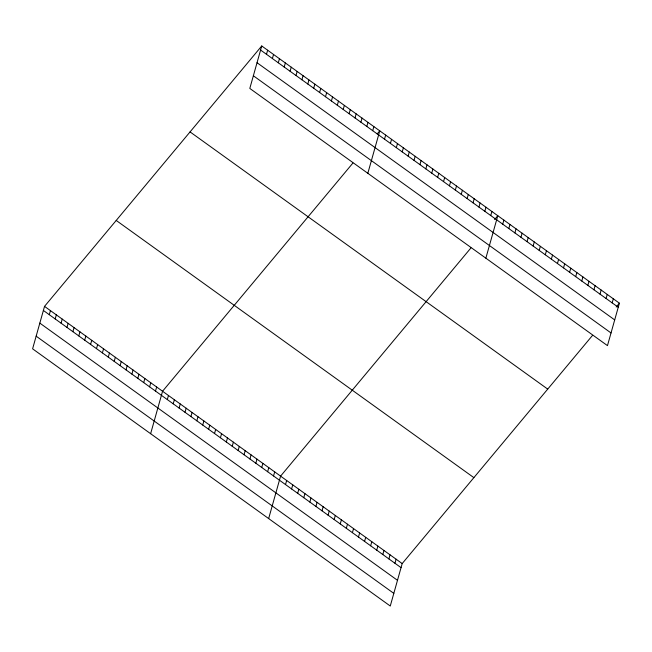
<?xml version="1.0" encoding="UTF-8"?>
<svg xmlns="http://www.w3.org/2000/svg" width="652" height="652" viewBox="0 0 652 652"><rect width="100%" height="100%" fill="white"/><g stroke="black" fill="none" stroke-linecap="round" stroke-linejoin="round"><path stroke-width="0.98" d="M261.737 45.974L249.806 88.427L607.468 345.625L619.4 303.172L261.737 45.974L44.532 306.375L32.6 348.828L390.263 606.026L402.194 563.572L592.521 335.397M49.291 314.696L50.432 310.621M55.192 318.942L56.333 314.859M61.092 323.188L62.233 319.105M66.993 327.426L68.142 323.351M72.894 331.672L74.043 327.597M78.794 335.919L79.943 331.835M84.695 340.157L85.844 336.082M90.595 344.403L91.745 340.328M96.496 348.649L97.645 344.566M102.397 352.887L103.546 348.812M108.305 357.133L109.446 353.058M114.206 361.379L115.347 357.296M120.107 365.625L121.248 361.542M126.007 369.863L127.156 365.788M131.908 374.109L133.057 370.034M137.808 378.356L138.957 374.272M143.709 382.594L144.858 378.519M149.61 386.84L150.759 382.765M155.51 391.086L156.659 387.003M150.628 433.702L162.56 391.249L352.887 163.073M167.32 399.57L168.46 395.495M266.497 54.303L267.638 50.22M173.22 403.816L174.361 399.733M272.397 58.541L273.538 54.466M179.121 408.062L180.262 403.979M278.298 62.788L279.447 58.713M185.021 412.3L186.17 408.225M284.199 67.034L285.348 62.951M190.922 416.546L192.071 412.471M290.099 71.272L291.248 67.197M196.822 420.793L197.972 416.709M296 75.518L297.149 71.443M202.723 425.031L203.872 420.956M301.9 79.764L303.05 75.681M208.624 429.277L209.773 425.202M307.801 84.01L308.95 79.927M214.524 433.523L215.673 429.44M313.702 88.248L314.851 84.173M220.425 437.761L221.574 433.686M319.61 92.494L320.751 88.411M226.334 442.007L227.475 437.932M325.511 96.74L326.652 92.657M232.234 446.253L233.375 442.17M331.412 100.978L332.553 96.903M238.135 450.499L239.276 446.416M337.312 105.225L338.461 101.15M244.035 454.737L245.185 450.662M343.213 109.471L344.362 105.388M249.936 458.984L251.085 454.909M349.113 113.709L350.263 109.634M255.837 463.23L256.986 459.147M355.014 117.955L356.163 113.88M261.737 467.468L262.886 463.393M360.915 122.201L362.064 118.118M267.638 471.714L268.787 467.639M366.815 126.447L367.964 122.364M273.538 475.96L274.688 471.877M372.716 130.685L373.865 126.61M268.657 518.576L280.588 476.123L470.915 247.947M367.834 173.302L379.766 130.848L377.206 133.921M285.519 484.575L286.668 480.491M384.525 139.178L385.666 135.094M291.607 488.943L292.748 484.868M390.426 143.416L391.567 139.341M297.687 493.319L298.828 489.236M396.326 147.662L397.475 143.587M303.767 497.688L304.908 493.613M402.227 151.908L403.376 147.825M309.847 502.064L310.988 497.981M408.128 156.146L409.277 152.071M315.927 506.433L317.068 502.358M414.028 160.392L415.177 156.317M322.007 510.809L323.147 506.726M419.929 164.638L421.078 160.555M328.086 515.178L329.227 511.103M425.829 168.884L426.978 164.801M334.166 519.554L335.307 515.471M431.73 173.122L432.879 169.047M340.246 523.923L341.395 519.848M437.639 177.368L438.78 173.285M443.539 181.615L444.68 177.531M346.326 528.299L347.475 524.216M449.44 185.853L450.581 181.778M352.406 532.668L353.555 528.593M455.341 190.099L456.49 186.024M358.486 537.044L359.635 532.961M461.241 194.345L462.39 190.262M364.566 541.413L365.715 537.338M467.142 198.583L468.291 194.508M370.646 545.789L371.795 541.706M473.042 202.829L474.191 198.754M376.726 550.158L377.875 546.083M478.943 207.075L480.092 202.992M382.805 554.534L383.955 550.451M484.843 211.313L485.993 207.238M388.885 558.903L390.035 554.828M490.744 215.559L491.893 211.484M394.965 563.279L396.114 559.196M485.862 258.176L497.794 215.722L494.599 219.561M502.733 224.174L503.874 220.099M508.813 228.55L509.954 224.467M514.893 232.919L516.034 228.844M520.972 237.295L522.113 233.212M527.052 241.664L528.193 237.589M533.132 246.04L534.273 241.957M539.212 250.409L540.353 246.334M545.292 254.785L546.441 250.702M551.372 259.154L552.521 255.079M557.452 263.53L558.601 259.447M563.532 267.899L564.681 263.824M569.612 272.275L570.761 268.192M575.692 276.644L576.841 272.569M581.771 281.02L582.921 276.937M587.851 285.389L589 281.314M593.931 289.765L595.08 285.682M600.011 294.133L601.16 290.058M606.091 298.502L607.24 294.427M612.171 302.878L613.32 298.803M616.197 307.01L619.4 303.172M260.596 50.057L618.251 307.247M257.035 62.722L614.697 319.912M253.367 75.771L611.03 332.96M190.058 131.908L547.721 389.105M116.211 220.441L473.874 477.639M44.532 306.375L402.194 563.572M43.382 310.458L401.045 567.647M39.829 323.115L397.484 580.313M36.162 336.163L393.816 593.361"/></g></svg>
